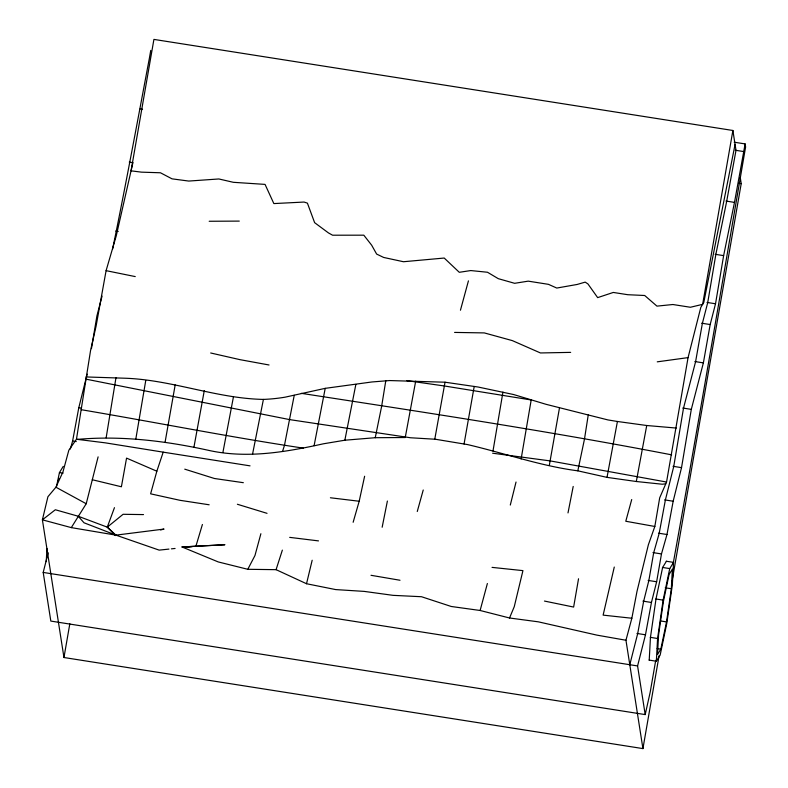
<?xml version="1.0" encoding="UTF-8"?>
<svg xmlns="http://www.w3.org/2000/svg" width="788" height="788" viewBox="0 0 788 788"><rect width="100%" height="100%" fill="white"/><g stroke="black" fill="none" stroke-linecap="round" stroke-linejoin="round"><path stroke-width="1.18" d="M46.246 561.637L46.955 548.468M649.223 660.117L650.455 637.374L656 598.998L662.619 567.468L666.431 561.253M649.056 660.088L656.345 661.24L657.576 638.497L663.122 600.121L669.741 568.591L673.553 562.376L666.254 561.223M671.327 588.744L672.381 569.094L669.091 574.462L663.368 601.707L658.581 634.872L657.517 654.523L660.817 649.145L666.53 621.899L671.327 588.744L665.239 587.789M673.553 562.376L672.322 585.11L666.776 623.495L660.167 655.025L656.345 661.24M659.123 655.537L642.929 748.6L63.956 657.517L42.394 519.834L47.92 496.726L55.918 487.211L62.922 472.032L68.842 450.214L76.466 439.251L90.571 350.443L96.097 326.104L106.094 270.658L116.22 235.976L132.857 162.88M86.079 376.95L125.558 378.24C172.355 379.974 216.69 398.501 263.379 399.408A166.288 155.945 21.2 0 0 285.167 397.162L325.217 388.346L371.877 381.973L389.558 380.555L445.033 382.21L478.06 387.016L513.668 394.552L546.045 404.313L588.242 414.971L584.469 439.162L577.821 470.83C540.302 465.925 504.32 453.159 467.54 444.58L435.419 439.251L410.499 437.764L289.718 419.62L85.715 379.097M385.795 380.702L381.658 406.214L375.246 437.704L344.849 440.216L323.444 443.792C285.581 452.125 246.417 458.961 207.874 450.194C165.234 440.847 121.096 435.498 77.46 439.379M559.5 407.81L549.305 465.432M91.438 348.651L96.924 315.87L102.066 296.111M145.75 380.515L135.763 439.359M735.076 144.421L703.792 302.434L700.808 307.409L688.062 357.614L666.55 482.039L659.684 497.849L654.828 526.473L648.366 544.794L636.99 591.424L631.848 618.245L625.958 640.25L642.929 748.6M48.176 552.821L43.202 572.433L50.826 621.082L645.195 714.588L637.581 665.939L645.48 634.793L651.449 602.465L656.64 581.761L661.477 553.934L666.983 534.51L673.169 501.227L681.531 467.648L691.303 409.376L703.379 362.884L710.175 324.548L715.524 303.774L723.63 255.627L734.495 202.388L745.123 143.918L734.18 142.204M150.744 50.412L149.415 58.066C137.368 121.776 125.666 185.564 112.615 249.008M116.003 377.541L106.144 437.793M531.181 400.038L521.134 458.961M492.983 451.071L502.951 392.109M676.34 428.061L646.731 425.51L636.31 481.507L607.016 477.37L577.821 470.83M175.182 384.899L165.037 442.452M63.956 657.517L69.827 623.761M578.54 578.766L573.634 607.065L544.449 601.057M732.889 130.483L702.64 304.345L690.406 307.261L672.873 304.513L656.946 306.128L644.702 295.5L627.809 294.712L613.291 292.446L597.659 297.628L587.937 283.926L585.188 282.124L577.161 284.458L556.771 288.053L548.468 284.34L528.236 281.149L514.623 283.306L498.282 278.666L487.496 272.254L470.771 270.56L459.286 272.303L444.215 258.04L403.486 261.734L383.648 257.449L376.634 254.071L371.65 245.176L363.81 235.179L332.575 235.208L328.438 232.903L314.619 222.659L307.409 203.137L304.07 202.053L273.85 203.58L265.054 184.392L233.337 182.304L218.857 178.965L188.756 181.063L172.03 178.846L160.457 172.779L141.476 172.148L131.054 170.838L153.916 39.4L732.889 130.483L736.002 150.35L726.713 201.167L715.849 254.396L707.732 302.553L702.384 323.326L695.597 361.662L683.511 408.154L673.75 466.427L665.377 499.996L659.201 533.289L653.695 552.713L648.849 580.539L643.658 601.234L637.699 633.572L629.789 664.717M655.734 660.305L650.179 692.258L645.195 714.588M671.731 583.012L672.154 580.598M672.578 578.175L741.212 183.643L740.287 177.704M204.289 390.572L193.966 447.032M233.396 397.103L222.906 452.479M464.063 443.989L474.209 386.455M434.779 439.182L445.033 382.21M263.409 399.408L252.515 454.341M325.217 388.346L314.097 445.683M646.731 425.51L617.418 421.481L607.016 477.37M70.349 449.002L72.614 441.004L78.79 407.721L87.163 374.142M294.239 395.32L284.429 445.516L282.734 450.766M355.861 384.406L344.849 440.216M673.198 563.459C697.715 427.362 720.862 291.018 744.276 154.684L745.606 147.021L745.123 143.918M415.69 381.156L405.239 437.527L375.246 437.704M568 512.919L573.201 486.452M382.16 527.241L387.391 501.03M56.5 486.59L59.445 472.573L63.257 466.358M58.292 480.818L58.795 478.444M353.142 522.277L359.19 501.247L364.617 476.248M614.276 567.045L603.125 615.123L631.848 618.245M625.958 640.25L596.92 635.128L538.371 621.84L509.531 617.989L480.119 610.483L451.258 606.484L421.491 596.723L393.045 595.344L364.194 591.394L335.668 589.582L306.522 583.731L312.176 560.248M510.299 505.059L516.032 482.029M168.947 549.098L159.156 550.122L115.934 535.141L107.276 527.152L78.229 516.239L55.337 509.757L42.394 519.834L71.304 527.615L86.217 503.739L98.116 456.863M480.119 610.483L487.378 583.514M260.887 533.722L254.967 555.53L247.787 569.3L218.237 561.933L181.998 546.961L224.747 544.744L181.998 546.961M460.448 310.216L468.436 280.863M631.72 499.543L625.78 521.252L654.828 526.473M250.042 465.856L163.195 452.154L156.842 471.214L150.616 493.83L179.989 500.311L209.155 504.783M417.266 511.491L423.235 489.998M195.877 546.311L202.408 524.483M247.787 569.3L276.076 569.665L282.36 550.122M115.57 535.584L107.276 527.152L114.457 507.659M509.531 617.989L514.259 606.681L522.937 570.63L492.047 567.38M107.276 527.152L123.086 514.298L143.514 514.594M301.351 393.36L301.4 393.35C425.057 412.449 548.783 431.105 671.632 454.843M160.604 529.979L164.042 529.063L115.934 535.141L71.304 527.615M657.251 361.84L688.062 357.614M665.791 483.802L662.215 484.226L636.31 481.507M171.4 548.852L175.074 548.468M186.086 547.325L192.213 546.685M570.65 352.374L540.45 352.955L512.348 340.613L484.305 332.91L454.587 332.418M209.184 221.261L239.286 221.103M330.408 497.77L359.19 501.247M289.698 537.367L318.49 540.893M76.466 439.251L105.257 442.836L163.195 452.154M617.418 421.481L607.952 419.925L588.242 414.971M303.291 448.126C228.983 436.956 155.256 422.23 81.174 409.691M492.618 453.208L550.3 460.921L666.55 482.039M243.344 482.689L214.454 478.503L184.756 469.165M530.688 399.89L444.294 385.962L406.815 380.643M735.283 150.242L743.793 151.572M738.789 183.259L741.212 183.643M140.126 108.882L142.549 109.256M725.984 201.048L734.495 202.388M129.262 162.111L132.906 162.692M715.13 254.288L723.63 255.627M707.013 302.434L715.524 303.774M115.797 231.042L118.23 231.426M701.665 323.208L710.175 324.548M694.878 361.544L703.379 362.884M682.792 408.036L691.303 409.376M673.031 466.309L681.531 467.648M78.79 407.721L81.223 408.095M664.658 499.887L673.169 501.227M72.614 441.004L76.259 441.575M658.482 533.18L666.983 534.51M652.976 552.605L661.477 553.934M59.445 472.573L63.089 473.145M662.442 567.439L669.741 568.591M648.13 580.421L656.64 581.761M655.823 598.969L663.122 600.121M642.939 601.126L651.449 602.465M660.452 620.944L666.53 621.899M636.97 633.453L645.48 634.793M650.277 637.344L657.576 638.497M657.162 648.573L660.817 649.145M43.202 572.433L637.581 665.939M371.01 575.299L400.018 580.254M269.033 364.982L239.956 359.653L210.682 352.985M106.094 270.658L135.25 276.588M92.294 479.734L121.401 486.777L126.553 458.114L156.842 471.214M237.385 504.261L267.034 513.333M115.934 535.141L84.02 522.789L78.229 516.239M276.076 569.665L306.522 583.731M55.918 487.211L86.217 503.739"/></g></svg>
